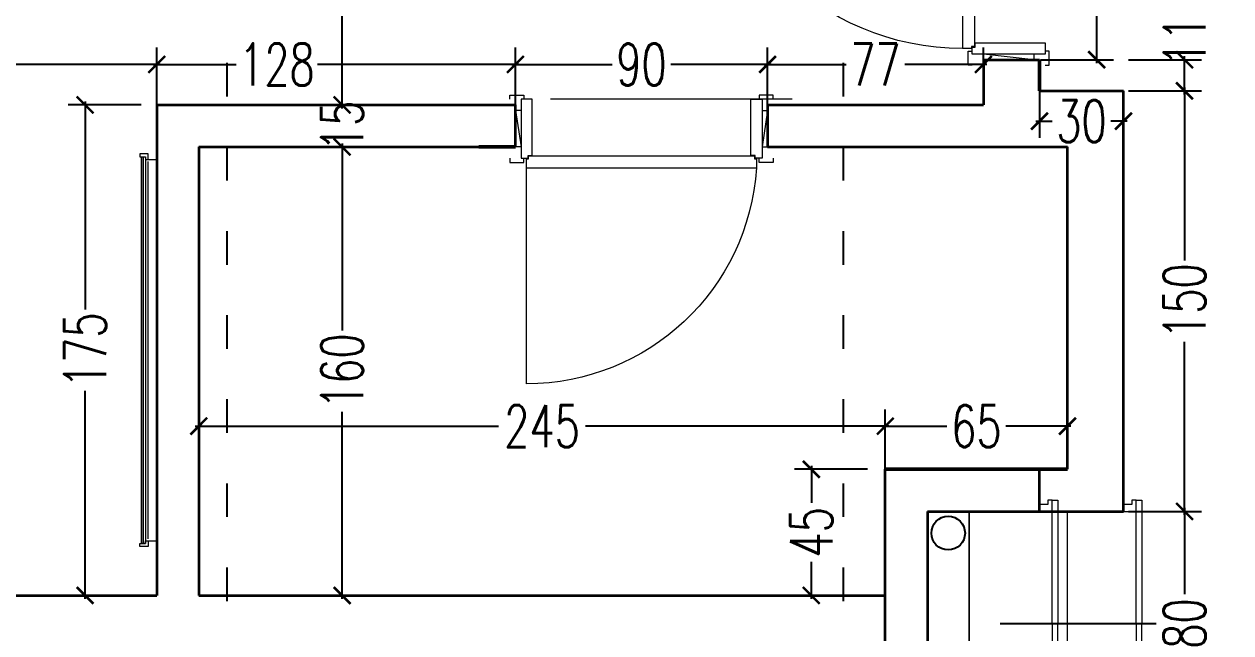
# Model space of a CAD drawing. Header units: centimetres. Extents: x -3207095 to 15275363, y -32656 to 4798027.
# Drawn here: x 690689.6 to 691120.2, y 4437580.4 to 4437797.5 of the extents above; entities that cross this region are included whole.
import ezdxf

# ---------------------------------------------------------------- set-up
doc = ezdxf.new("R2010")
doc.units = ezdxf.units.CM
doc.linetypes.add('ACAD_ISO03W100', pattern=[30, 12, -18])
doc.linetypes.add('DUZ', pattern=[500, 500])
doc.layers.get('0').update_dxf_attribs({"color": 1, "linetype": 'DUZ'})
for name, color, linetype in [('0 MC MAHAL', 94, 'Continuous'), ('DIM', 1, 'DUZ'), ('pen.kap.olc', 205, 'Continuous'), ('TESİSAT', 57, 'Continuous')]:
    doc.layers.add(name, color=color, linetype=linetype)
for name, color, linetype, lineweight in [('DUV', 220, 'Continuous', 50), ('DUVAR', 7, 'Continuous', 35), ('FE_MOBTEF.2', 33, 'Continuous', 18), ('iç duvar', 7, 'Continuous', 50), ('KAPEN', 151, 'Continuous', 9)]:
    doc.layers.add(name, color=color, linetype=linetype, lineweight=lineweight)
doc.styles.add('DIM', font='ROMANSTW.SHX', dxfattribs={"width": 0.7})
doc.dimstyles.new('1_100', dxfattribs={"dimtxt": 15, "dimasz": 6, "dimexe": 6, "dimexo": 0, "dimgap": 2, "dimtad": 0, "dimdec": 1, "dimzin": 11, "dimdsep": 46, "dimtxsty": 'DIM', "dimblk": 'ARCHTICK', "dimcen": 3, "dimdle": 1.25, "dimclrt": 2, "dimadec": 0, "dimazin": 0, "dimtfac": 1.25, "dimtdec": 1, "dimtix": 1, "dimtofl": 0, "dimtmove": 1, "dimatfit": 3, "dimldrblk": 'ARCHTICK', "dimfxl": 20, "dimfxlon": 1, "dimtolj": 1, "dimtzin": 0, "dimarcsym": 0})

# ---------------------------------------------------------------- blocks, each defined once
blk = doc.blocks.new('new block')
at = {"layer": 'KAPEN'}
for p, q in [((105202.0528, 48261.8596), (105202.0198, 48261.8596)), ((105202.0528, 48261.8526), (105202.0528, 48261.8596)), ((105202.0628, 48261.8526), (105202.0528, 48261.8526)), ((105202.0628, 48261.0466), (105202.0628, 48261.8526)), ((105201.2498, 48261.0396), (105202.0528, 48261.0396)), ((105202.0528, 48261.0466), (105202.0628, 48261.0466)), ((105202.0528, 48261.0396), (105202.0528, 48261.0466))]:
    blk.add_line(p, q, dxfattribs=at)
for points in [[(105202.0548, 48261.9196), (105202.0398, 48261.9196), (105202.0398, 48261.8696), (105202.0548, 48261.8696)], [(105202.2248, 48261.8796), (105202.2248, 48261.8996), (105202.0948, 48261.8796), (105202.0948, 48261.8996)], [(105202.2648, 48261.9196), (105202.2798, 48261.9196), (105202.2798, 48261.8696), (105202.2648, 48261.8696)], [(105202.0198, 48261.0396), (105202.0198, 48261.8596)], [(105202.0548, 48260.9796), (105202.0398, 48260.9796), (105202.0398, 48261.0296), (105202.0548, 48261.0296)], [(105202.2648, 48260.9796), (105202.2798, 48260.9796), (105202.2798, 48261.0296), (105202.2648, 48261.0296)], [(105202.2248, 48261.0196), (105202.2248, 48260.9996), (105202.0948, 48261.0196), (105202.0948, 48260.9996)]]:
    blk.add_lwpolyline(points, dxfattribs=at)
for points in [[(105202.0548, 48261.8796), (105202.0548, 48261.8546), (105202.0648, 48261.8546), (105202.0648, 48261.8396), (105202.2648, 48261.8396), (105202.2648, 48261.8796)], [(105202.0548, 48261.0196), (105202.0548, 48261.0446), (105202.0648, 48261.0446), (105202.0648, 48261.0596), (105202.2648, 48261.0596), (105202.2648, 48261.0196)]]:
    blk.add_lwpolyline(points, close=True, dxfattribs=at)
blk.add_arc((105202.0715, 48261.0396), 0.8216, 93.6023, 180, dxfattribs=at)
blk = doc.blocks.new('K210')
for p, q in [((0.04, 0.985), (0.04, 0.032)), ((0.96, 0.032), (0.96, 0.065)), ((0.04, 0.032), (0.047, 0.032)), ((0.047, 0.032), (0.047, 0.022)), ((0.047, 0.022), (0.953, 0.022)), ((0.953, 0.032), (0.96, 0.032)), ((0.953, 0.022), (0.953, 0.032))]:
    blk.add_line(p, q)
for points in [[(-0.02, 0.03), (-0.02, 0.045), (0.03, 0.045), (0.03, 0.03)], [(0.04, 0.065), (0.96, 0.065)], [(1.02, 0.03), (1.02, 0.045), (0.97, 0.045), (0.97, 0.03)], [(0.02, -0.19), (0, -0.19), (0.02, -0.01), (0, -0.01)], [(0.98, -0.19), (1, -0.19), (0.98, -0.01), (1, -0.01)], [(-0.02, -0.23), (-0.02, -0.245), (0.03, -0.245), (0.03, -0.23)], [(1.02, -0.23), (1.02, -0.245), (0.97, -0.245), (0.97, -0.23)]]:
    blk.add_lwpolyline(points)
for points in [[(0.02, 0.03), (0.045, 0.03), (0.045, 0.02), (0.06, 0.02), (0.06, -0.23), (0.02, -0.23)], [(0.98, 0.03), (0.955, 0.03), (0.955, 0.02), (0.94, 0.02), (0.94, -0.23), (0.98, -0.23)]]:
    blk.add_lwpolyline(points, close=True)
blk.add_arc((0.04, 0.065), 0.92, 0, 90)
blk = doc.blocks.new('rgtkjıtdkfgölv')
at = {"layer": 'FE_MOBTEF.2'}
for p, q in [((104445.9079, 48877.9319), (104445.8879, 48877.9319)), ((104445.8879, 48877.9319), (104445.8879, 48877.9019)), ((104445.9076, 48877.9319), (104445.9076, 48877.9619)), ((104445.9079, 48877.9219), (104445.9079, 48877.9319)), ((104447.2612, 48877.9319), (104445.9143, 48877.9319)), ((104447.2679, 48877.9319), (104447.2679, 48877.9619)), ((104447.2679, 48877.9319), (104447.2879, 48877.9319)), ((104447.2679, 48877.9219), (104447.2679, 48877.9319)), ((104447.2879, 48877.9319), (104447.2879, 48877.9019)), ((104445.8879, 48877.9019), (104445.8979, 48877.9019)), ((104445.8979, 48877.9139), (104445.8979, 48877.9219)), ((104445.8979, 48877.9219), (104447.2779, 48877.9219)), ((104445.8979, 48877.9219), (104445.9079, 48877.9219)), ((104445.8979, 48877.9019), (104445.8979, 48877.9219)), ((104445.8979, 48877.9079), (104445.8979, 48877.9139)), ((104445.8979, 48877.9139), (104447.2779, 48877.9139)), ((104447.2779, 48877.9139), (104445.8979, 48877.9139)), ((104447.2779, 48877.9079), (104445.8979, 48877.9079)), ((104447.2779, 48877.9219), (104447.2679, 48877.9219)), ((104447.2779, 48877.9019), (104447.2779, 48877.9219)), ((104447.2779, 48877.9219), (104447.2779, 48877.9139)), ((104447.2779, 48877.9139), (104447.2779, 48877.9079)), ((104447.2879, 48877.9019), (104447.2779, 48877.9019))]:
    blk.add_line(p, q, dxfattribs=at)
blk = doc.blocks.new('_ArchTick')
at = {"color": 0, "linetype": 'ByBlock', "const_width": 0.15}
blk.add_lwpolyline([(-0.5, -0.5), (0.5, 0.5)], dxfattribs=at)
blk = doc.blocks.new('*D4764')
at = {"layer": 'Defpoints', "color": 0, "linetype": 'Continuous', "lineweight": 5, "transparency": 16777216}
for p in [(691256.93, 4439776.56), (691076.93, 4439758.74), (691256.93, -32656.41)]:
    blk.add_point(p, dxfattribs=at)
at = {"layer": 'DIM', "color": 0, "linetype": 'Continuous', "lineweight": -2, "transparency": 16777216}
for p, q in [((691076.93, 4439758.74), (691076.93, 4439782.56)), ((691256.93, 4439756.56), (691256.93, 4439782.56)), ((691075.68, 4439776.56), (691152.43, 4439776.56)), ((691258.18, 4439776.56), (691181.43, 4439776.56))]:
    blk.add_line(p, q, dxfattribs=at)
at = {"layer": 'DIM', "color": 0, "linetype": 'Continuous', "lineweight": -2, "transparency": 16777216, "xscale": 6, "yscale": 6, "zscale": 6, "rotation": 180}
blk.add_blockref('_ArchTick', (691076.93, 4439776.56), dxfattribs=at)
at = {"layer": 'DIM', "color": 0, "linetype": 'Continuous', "lineweight": -2, "transparency": 16777216, "xscale": 6, "yscale": 6, "zscale": 6}
blk.add_blockref('_ArchTick', (691256.93, 4439776.56), dxfattribs=at)
at = {"layer": 'DIM', "color": 2, "linetype": 'Continuous', "lineweight": 5, "transparency": 16777216, "insert": (691166.93, 4439776.56), "char_height": 15, "attachment_point": 5, "style": 'DIM'}
blk.add_mtext('\\A1;180', dxfattribs=at)
blk = doc.blocks.new('*D5765')
at = {"layer": 'Defpoints', "color": 0, "linetype": 'Continuous', "lineweight": 5, "transparency": 16777216}
for p in [(691081.93, 4437623.74), (691103.7, 4437623.74), (691081.93, 4437543.74)]:
    blk.add_point(p, dxfattribs=at)
at = {"layer": 'DIM', "color": 0, "linetype": 'Continuous', "lineweight": -2, "transparency": 16777216}
for p, q in [((691083.7, 4437623.74), (691109.7, 4437623.74)), ((691103.7, 4437624.99), (691103.7, 4437594.24)), ((691103.7, 4437542.49), (691103.7, 4437573.24)), ((691083.7, 4437543.74), (691109.7, 4437543.74))]:
    blk.add_line(p, q, dxfattribs=at)
at = {"layer": 'DIM', "color": 0, "linetype": 'Continuous', "lineweight": -2, "transparency": 16777216, "xscale": 6, "yscale": 6, "zscale": 6}
for p, rotation in [((691103.7, 4437623.74), 90), ((691103.7, 4437543.74), 270)]:
    blk.add_blockref('_ArchTick', p, dxfattribs=dict(at, rotation=rotation))
at = {"layer": 'DIM', "color": 2, "linetype": 'Continuous', "lineweight": 5, "transparency": 16777216, "insert": (691103.7, 4437583.74), "char_height": 15, "attachment_point": 5, "rotation": 90, "style": 'DIM'}
blk.add_mtext('\\A1;80', dxfattribs=at)
blk = doc.blocks.new('*D5766')
at = {"layer": 'Defpoints', "color": 0, "linetype": 'Continuous', "lineweight": 5, "transparency": 16777216}
for p in [(691081.93, 4437773.74), (691103.7, 4437773.74), (691081.93, 4437623.74)]:
    blk.add_point(p, dxfattribs=at)
at = {"layer": 'DIM', "color": 0, "linetype": 'Continuous', "lineweight": -2, "transparency": 16777216}
for p, q in [((691083.7, 4437773.74), (691109.7, 4437773.74)), ((691103.7, 4437774.99), (691103.7, 4437713.24)), ((691103.7, 4437622.49), (691103.7, 4437684.24)), ((691083.7, 4437623.74), (691109.7, 4437623.74))]:
    blk.add_line(p, q, dxfattribs=at)
at = {"layer": 'DIM', "color": 0, "linetype": 'Continuous', "lineweight": -2, "transparency": 16777216, "xscale": 6, "yscale": 6, "zscale": 6}
for p, rotation in [((691103.7, 4437773.74), 90), ((691103.7, 4437623.74), 270)]:
    blk.add_blockref('_ArchTick', p, dxfattribs=dict(at, rotation=rotation))
at = {"layer": 'DIM', "color": 2, "linetype": 'Continuous', "lineweight": 5, "transparency": 16777216, "insert": (691103.7, 4437698.74), "char_height": 15, "attachment_point": 5, "rotation": 90, "style": 'DIM'}
blk.add_mtext('\\A1;150', dxfattribs=at)
blk = doc.blocks.new('*D5767')
at = {"layer": 'Defpoints', "color": 0, "linetype": 'Continuous', "lineweight": 5, "transparency": 16777216}
for p in [(691051.93, 4437884.85), (691072.34, 4437884.85), (691051.93, 4437784.85)]:
    blk.add_point(p, dxfattribs=at)
at = {"layer": 'DIM', "color": 0, "linetype": 'Continuous', "lineweight": -2, "transparency": 16777216}
for p, q in [((691072.34, 4437886.1), (691072.34, 4437849.35)), ((691052.34, 4437884.85), (691078.34, 4437884.85)), ((691072.34, 4437783.6), (691072.34, 4437820.35)), ((691052.34, 4437784.85), (691078.34, 4437784.85))]:
    blk.add_line(p, q, dxfattribs=at)
at = {"layer": 'DIM', "color": 0, "linetype": 'Continuous', "lineweight": -2, "transparency": 16777216, "xscale": 6, "yscale": 6, "zscale": 6}
for p, rotation in [((691072.34, 4437884.85), 90), ((691072.34, 4437784.85), 270)]:
    blk.add_blockref('_ArchTick', p, dxfattribs=dict(at, rotation=rotation))
at = {"layer": 'DIM', "color": 2, "linetype": 'Continuous', "lineweight": 5, "transparency": 16777216, "insert": (691072.34, 4437834.85), "char_height": 15, "attachment_point": 5, "rotation": 90, "style": 'DIM'}
blk.add_mtext('\\A1;100', dxfattribs=at)
blk = doc.blocks.new('*D4749')
at = {"layer": 'Defpoints', "color": 0, "linetype": 'Continuous', "lineweight": 5, "transparency": 16777216}
for p in [(691078.34, 4437784.85), (691103.7, 4437784.85), (691081.93, 4437773.74)]:
    blk.add_point(p, dxfattribs=at)
at = {"layer": 'DIM', "color": 0, "linetype": 'Continuous', "lineweight": -2, "transparency": 16777216}
for p, q in [((691083.7, 4437784.85), (691109.7, 4437784.85)), ((691103.7, 4437772.49), (691103.7, 4437786.1)), ((691083.7, 4437773.74), (691109.7, 4437773.74))]:
    blk.add_line(p, q, dxfattribs=at)
at = {"layer": 'DIM', "color": 0, "linetype": 'Continuous', "lineweight": -2, "transparency": 16777216, "xscale": 6, "yscale": 6, "zscale": 6}
for p, rotation in [((691103.7, 4437784.85), 90), ((691103.7, 4437773.74), 270)]:
    blk.add_blockref('_ArchTick', p, dxfattribs=dict(at, rotation=rotation))
at = {"layer": 'DIM', "color": 2, "linetype": 'Continuous', "lineweight": 5, "transparency": 16777216, "insert": (691103.7, 4437798.25), "char_height": 15, "attachment_point": 5, "rotation": 90, "style": 'DIM'}
blk.add_mtext('\\A1;11.1', dxfattribs=at)
blk = doc.blocks.new('*D4859')
at = {"layer": 'Defpoints', "color": 0, "linetype": 'Continuous', "lineweight": 5, "transparency": 16777216}
for p in [(691051.93, 4437773.74), (691081.93, 4437773.74), (691081.93, 4437762.94)]:
    blk.add_point(p, dxfattribs=at)
at = {"layer": 'DIM', "color": 0, "linetype": 'Continuous', "lineweight": -2, "transparency": 16777216}
for p, q in [((691051.93, 4437773.74), (691051.93, 4437756.94)), ((691081.93, 4437773.74), (691081.93, 4437756.94)), ((691050.68, 4437762.94), (691056.43, 4437762.94)), ((691083.18, 4437762.94), (691077.43, 4437762.94))]:
    blk.add_line(p, q, dxfattribs=at)
at = {"layer": 'DIM', "color": 0, "linetype": 'Continuous', "lineweight": -2, "transparency": 16777216, "xscale": 6, "yscale": 6, "zscale": 6, "rotation": 180}
blk.add_blockref('_ArchTick', (691051.93, 4437762.94), dxfattribs=at)
at = {"layer": 'DIM', "color": 0, "linetype": 'Continuous', "lineweight": -2, "transparency": 16777216, "xscale": 6, "yscale": 6, "zscale": 6}
blk.add_blockref('_ArchTick', (691081.93, 4437762.94), dxfattribs=at)
at = {"layer": 'DIM', "color": 2, "linetype": 'Continuous', "lineweight": 5, "transparency": 16777216, "insert": (691066.93, 4437762.94), "char_height": 15, "attachment_point": 5, "style": 'DIM'}
blk.add_mtext('\\A1;30', dxfattribs=at)
blk = doc.blocks.new('*D4866')
at = {"layer": 'Defpoints', "color": 0, "linetype": 'Continuous', "lineweight": 5, "transparency": 16777216}
for p in [(690786.93, 4437890.74), (690786.93, 4437768.74), (690803.08, 4437768.74)]:
    blk.add_point(p, dxfattribs=at)
at = {"layer": 'DIM', "color": 0, "linetype": 'Continuous', "lineweight": -2, "transparency": 16777216}
for p, q in [((690786.93, 4437890.74), (690809.08, 4437890.74)), ((690803.08, 4437891.99), (690803.08, 4437844.24)), ((690803.08, 4437767.49), (690803.08, 4437815.24)), ((690786.93, 4437768.74), (690809.08, 4437768.74))]:
    blk.add_line(p, q, dxfattribs=at)
at = {"layer": 'DIM', "color": 0, "linetype": 'Continuous', "lineweight": -2, "transparency": 16777216, "xscale": 6, "yscale": 6, "zscale": 6}
for p, rotation in [((690803.08, 4437890.74), 90), ((690803.08, 4437768.74), 270)]:
    blk.add_blockref('_ArchTick', p, dxfattribs=dict(at, rotation=rotation))
at = {"layer": 'DIM', "color": 2, "linetype": 'Continuous', "lineweight": 5, "transparency": 16777216, "insert": (690803.08, 4437829.74), "char_height": 15, "attachment_point": 5, "rotation": 90, "style": 'DIM'}
blk.add_mtext('\\A1;122', dxfattribs=at)
blk = doc.blocks.new('*D4867')
at = {"layer": 'Defpoints', "color": 0, "linetype": 'Continuous', "lineweight": 5, "transparency": 16777216}
for p in [(690736.93, 4437768.74), (690711.37, 4437593.74), (690736.93, 4437593.74)]:
    blk.add_point(p, dxfattribs=at)
at = {"layer": 'DIM', "color": 0, "linetype": 'Continuous', "lineweight": -2, "transparency": 16777216}
for p, q in [((690711.37, 4437769.99), (690711.37, 4437695.74)), ((690731.37, 4437768.74), (690705.37, 4437768.74)), ((690711.37, 4437592.49), (690711.37, 4437666.74)), ((690731.37, 4437593.74), (690705.37, 4437593.74))]:
    blk.add_line(p, q, dxfattribs=at)
at = {"layer": 'DIM', "color": 0, "linetype": 'Continuous', "lineweight": -2, "transparency": 16777216, "xscale": 6, "yscale": 6, "zscale": 6}
for p, rotation in [((690711.37, 4437768.74), 90), ((690711.37, 4437593.74), 270)]:
    blk.add_blockref('_ArchTick', p, dxfattribs=dict(at, rotation=rotation))
at = {"layer": 'DIM', "color": 2, "linetype": 'Continuous', "lineweight": 5, "transparency": 16777216, "insert": (690711.37, 4437681.24), "char_height": 15, "attachment_point": 5, "rotation": 90, "style": 'DIM'}
blk.add_mtext('\\A1;175', dxfattribs=at)
blk = doc.blocks.new('*D4868')
at = {"layer": 'Defpoints', "color": 0, "linetype": 'Continuous', "lineweight": 5, "transparency": 16777216}
for p in [(690751.93, 4437654.13), (690751.93, 4437638.74), (690996.93, 4437638.74)]:
    blk.add_point(p, dxfattribs=at)
at = {"layer": 'DIM', "color": 0, "linetype": 'Continuous', "lineweight": -2, "transparency": 16777216}
for p, q in [((690751.93, 4437638.74), (690751.93, 4437660.13)), ((690996.93, 4437638.74), (690996.93, 4437660.13)), ((690750.68, 4437654.13), (690858.93, 4437654.13)), ((690998.18, 4437654.13), (690889.93, 4437654.13))]:
    blk.add_line(p, q, dxfattribs=at)
at = {"layer": 'DIM', "color": 0, "linetype": 'Continuous', "lineweight": -2, "transparency": 16777216, "xscale": 6, "yscale": 6, "zscale": 6, "rotation": 180}
blk.add_blockref('_ArchTick', (690751.93, 4437654.13), dxfattribs=at)
at = {"layer": 'DIM', "color": 0, "linetype": 'Continuous', "lineweight": -2, "transparency": 16777216, "xscale": 6, "yscale": 6, "zscale": 6}
blk.add_blockref('_ArchTick', (690996.93, 4437654.13), dxfattribs=at)
at = {"layer": 'DIM', "color": 2, "linetype": 'Continuous', "lineweight": 5, "transparency": 16777216, "insert": (690874.43, 4437654.13), "char_height": 15, "attachment_point": 5, "style": 'DIM'}
blk.add_mtext('\\A1;245', dxfattribs=at)
blk = doc.blocks.new('*D4869')
at = {"layer": 'Defpoints', "color": 0, "linetype": 'Continuous', "lineweight": 5, "transparency": 16777216}
for p in [(691061.93, 4437654.13), (690996.93, 4437638.74), (691061.93, 4437638.74)]:
    blk.add_point(p, dxfattribs=at)
at = {"layer": 'DIM', "color": 0, "linetype": 'Continuous', "lineweight": -2, "transparency": 16777216}
for p, q in [((690996.93, 4437638.74), (690996.93, 4437660.13)), ((691061.93, 4437638.74), (691061.93, 4437660.13)), ((690995.68, 4437654.13), (691018.93, 4437654.13)), ((691063.18, 4437654.13), (691039.93, 4437654.13))]:
    blk.add_line(p, q, dxfattribs=at)
at = {"layer": 'DIM', "color": 0, "linetype": 'Continuous', "lineweight": -2, "transparency": 16777216, "xscale": 6, "yscale": 6, "zscale": 6, "rotation": 180}
blk.add_blockref('_ArchTick', (690996.93, 4437654.13), dxfattribs=at)
at = {"layer": 'DIM', "color": 0, "linetype": 'Continuous', "lineweight": -2, "transparency": 16777216, "xscale": 6, "yscale": 6, "zscale": 6}
blk.add_blockref('_ArchTick', (691061.93, 4437654.13), dxfattribs=at)
at = {"layer": 'DIM', "color": 2, "linetype": 'Continuous', "lineweight": 5, "transparency": 16777216, "insert": (691029.43, 4437654.13), "char_height": 15, "attachment_point": 5, "style": 'DIM'}
blk.add_mtext('\\A1;65', dxfattribs=at)
blk = doc.blocks.new('*D4870')
at = {"layer": 'Defpoints', "color": 0, "linetype": 'Continuous', "lineweight": 5, "transparency": 16777216}
for p in [(690786.93, 4437768.74), (690786.93, 4437753.74), (690803.08, 4437753.74)]:
    blk.add_point(p, dxfattribs=at)
at = {"layer": 'DIM', "color": 0, "linetype": 'Continuous', "lineweight": -2, "transparency": 16777216}
for p, q in [((690803.08, 4437768.74), (690803.08, 4437774.74)), ((690786.93, 4437768.74), (690809.08, 4437768.74)), ((690786.93, 4437753.74), (690809.08, 4437753.74)), ((690803.08, 4437753.74), (690803.08, 4437747.74))]:
    blk.add_line(p, q, dxfattribs=at)
at = {"layer": 'DIM', "color": 0, "linetype": 'Continuous', "lineweight": -2, "transparency": 16777216, "xscale": 6, "yscale": 6, "zscale": 6}
for p, rotation in [((690803.08, 4437768.74), 270), ((690803.08, 4437753.74), 90)]:
    blk.add_blockref('_ArchTick', p, dxfattribs=dict(at, rotation=rotation))
at = {"layer": 'DIM', "color": 2, "linetype": 'Continuous', "lineweight": 5, "transparency": 16777216, "insert": (690803.08, 4437761.24), "char_height": 15, "attachment_point": 5, "rotation": 90, "style": 'DIM'}
blk.add_mtext('\\A1;15', dxfattribs=at)
blk = doc.blocks.new('*D4872')
at = {"layer": 'Defpoints', "color": 0, "linetype": 'Continuous', "lineweight": 5, "transparency": 16777216}
for p in [(690786.93, 4437753.74), (690800.57, 4437593.74), (690803.08, 4437593.74)]:
    blk.add_point(p, dxfattribs=at)
at = {"layer": 'DIM', "color": 0, "linetype": 'Continuous', "lineweight": -2, "transparency": 16777216}
for p, q in [((690786.93, 4437753.74), (690809.08, 4437753.74)), ((690803.08, 4437754.99), (690803.08, 4437688.24)), ((690803.08, 4437592.49), (690803.08, 4437659.24)), ((690800.57, 4437593.74), (690809.08, 4437593.74))]:
    blk.add_line(p, q, dxfattribs=at)
at = {"layer": 'DIM', "color": 0, "linetype": 'Continuous', "lineweight": -2, "transparency": 16777216, "xscale": 6, "yscale": 6, "zscale": 6}
for p, rotation in [((690803.08, 4437753.74), 90), ((690803.08, 4437593.74), 270)]:
    blk.add_blockref('_ArchTick', p, dxfattribs=dict(at, rotation=rotation))
at = {"layer": 'DIM', "color": 2, "linetype": 'Continuous', "lineweight": 5, "transparency": 16777216, "insert": (690803.08, 4437673.74), "char_height": 15, "attachment_point": 5, "rotation": 90, "style": 'DIM'}
blk.add_mtext('\\A1;160', dxfattribs=at)
blk = doc.blocks.new('*D4873')
at = {"layer": 'Defpoints', "color": 0, "linetype": 'Continuous', "lineweight": 5, "transparency": 16777216}
for p in [(690954.93, 4437783.16), (690954.93, 4437768.74), (691031.93, 4437768.74)]:
    blk.add_point(p, dxfattribs=at)
at = {"layer": 'DIM', "color": 0, "linetype": 'Continuous', "lineweight": -2, "transparency": 16777216}
for p, q in [((690954.93, 4437768.74), (690954.93, 4437789.16)), ((691031.93, 4437768.74), (691031.93, 4437789.16)), ((690953.68, 4437783.16), (690982.93, 4437783.16)), ((691033.18, 4437783.16), (691003.93, 4437783.16))]:
    blk.add_line(p, q, dxfattribs=at)
at = {"layer": 'DIM', "color": 0, "linetype": 'Continuous', "lineweight": -2, "transparency": 16777216, "xscale": 6, "yscale": 6, "zscale": 6, "rotation": 180}
blk.add_blockref('_ArchTick', (690954.93, 4437783.16), dxfattribs=at)
at = {"layer": 'DIM', "color": 0, "linetype": 'Continuous', "lineweight": -2, "transparency": 16777216, "xscale": 6, "yscale": 6, "zscale": 6}
blk.add_blockref('_ArchTick', (691031.93, 4437783.16), dxfattribs=at)
at = {"layer": 'DIM', "color": 2, "linetype": 'Continuous', "lineweight": 5, "transparency": 16777216, "insert": (690993.43, 4437783.16), "char_height": 15, "attachment_point": 5, "style": 'DIM'}
blk.add_mtext('\\A1;77', dxfattribs=at)
blk = doc.blocks.new('*D4874')
at = {"layer": 'Defpoints', "color": 0, "linetype": 'Continuous', "lineweight": 5, "transparency": 16777216}
for p in [(690864.93, 4437783.16), (690864.93, 4437766.74), (690954.93, 4437768.74)]:
    blk.add_point(p, dxfattribs=at)
at = {"layer": 'DIM', "color": 0, "linetype": 'Continuous', "lineweight": -2, "transparency": 16777216}
for p, q in [((690864.93, 4437766.74), (690864.93, 4437789.16)), ((690954.93, 4437768.74), (690954.93, 4437789.16)), ((690863.68, 4437783.16), (690899.43, 4437783.16)), ((690956.18, 4437783.16), (690920.43, 4437783.16))]:
    blk.add_line(p, q, dxfattribs=at)
at = {"layer": 'DIM', "color": 0, "linetype": 'Continuous', "lineweight": -2, "transparency": 16777216, "xscale": 6, "yscale": 6, "zscale": 6, "rotation": 180}
blk.add_blockref('_ArchTick', (690864.93, 4437783.16), dxfattribs=at)
at = {"layer": 'DIM', "color": 0, "linetype": 'Continuous', "lineweight": -2, "transparency": 16777216, "xscale": 6, "yscale": 6, "zscale": 6}
blk.add_blockref('_ArchTick', (690954.93, 4437783.16), dxfattribs=at)
at = {"layer": 'DIM', "color": 2, "linetype": 'Continuous', "lineweight": 5, "transparency": 16777216, "insert": (690909.93, 4437783.16), "char_height": 15, "attachment_point": 5, "style": 'DIM'}
blk.add_mtext('\\A1;90', dxfattribs=at)
blk = doc.blocks.new('*D4875')
at = {"layer": 'Defpoints', "color": 0, "linetype": 'Continuous', "lineweight": 5, "transparency": 16777216}
for p in [(690736.93, 4437783.16), (690736.93, 4437766.74), (690864.93, 4437766.74)]:
    blk.add_point(p, dxfattribs=at)
at = {"layer": 'DIM', "color": 0, "linetype": 'Continuous', "lineweight": -2, "transparency": 16777216}
for p, q in [((690736.93, 4437766.74), (690736.93, 4437789.16)), ((690864.93, 4437766.74), (690864.93, 4437789.16)), ((690735.68, 4437783.16), (690765.34, 4437783.16)), ((690866.18, 4437783.16), (690794.34, 4437783.16))]:
    blk.add_line(p, q, dxfattribs=at)
at = {"layer": 'DIM', "color": 0, "linetype": 'Continuous', "lineweight": -2, "transparency": 16777216, "xscale": 6, "yscale": 6, "zscale": 6, "rotation": 180}
blk.add_blockref('_ArchTick', (690736.93, 4437783.16), dxfattribs=at)
at = {"layer": 'DIM', "color": 0, "linetype": 'Continuous', "lineweight": -2, "transparency": 16777216, "xscale": 6, "yscale": 6, "zscale": 6}
blk.add_blockref('_ArchTick', (690864.93, 4437783.16), dxfattribs=at)
at = {"layer": 'DIM', "color": 2, "linetype": 'Continuous', "lineweight": 5, "transparency": 16777216, "insert": (690779.84, 4437783.16), "char_height": 15, "attachment_point": 5, "style": 'DIM'}
blk.add_mtext('\\A1;128', dxfattribs=at)
blk = doc.blocks.new('*D4876')
at = {"layer": 'Defpoints', "color": 0, "linetype": 'Continuous', "lineweight": 5, "transparency": 16777216}
for p in [(690236.93, 4437783.16), (690236.93, 4437768.74), (690736.93, 4437768.74)]:
    blk.add_point(p, dxfattribs=at)
at = {"layer": 'DIM', "color": 0, "linetype": 'Continuous', "lineweight": -2, "transparency": 16777216}
for p, q in [((690236.93, 4437768.74), (690236.93, 4437789.16)), ((690736.93, 4437768.74), (690736.93, 4437789.16)), ((690235.68, 4437783.16), (690471.43, 4437783.16)), ((690738.18, 4437783.16), (690502.43, 4437783.16))]:
    blk.add_line(p, q, dxfattribs=at)
at = {"layer": 'DIM', "color": 0, "linetype": 'Continuous', "lineweight": -2, "transparency": 16777216, "xscale": 6, "yscale": 6, "zscale": 6, "rotation": 180}
blk.add_blockref('_ArchTick', (690236.93, 4437783.16), dxfattribs=at)
at = {"layer": 'DIM', "color": 0, "linetype": 'Continuous', "lineweight": -2, "transparency": 16777216, "xscale": 6, "yscale": 6, "zscale": 6}
blk.add_blockref('_ArchTick', (690736.93, 4437783.16), dxfattribs=at)
at = {"layer": 'DIM', "color": 2, "linetype": 'Continuous', "lineweight": 5, "transparency": 16777216, "insert": (690486.93, 4437783.16), "char_height": 15, "attachment_point": 5, "style": 'DIM'}
blk.add_mtext('\\A1;500', dxfattribs=at)
blk = doc.blocks.new('*D4598')
at = {"layer": 'Defpoints', "color": 0, "linetype": 'Continuous', "lineweight": 5, "transparency": 16777216}
for p in [(690970.53, 4437638.74), (690996.93, 4437638.74), (690996.93, 4437593.74)]:
    blk.add_point(p, dxfattribs=at)
at = {"layer": 'DIM', "color": 0, "linetype": 'Continuous', "lineweight": -2, "transparency": 16777216}
for p, q in [((690990.53, 4437638.74), (690964.53, 4437638.74)), ((690970.53, 4437639.99), (690970.53, 4437626.74)), ((690970.53, 4437592.49), (690970.53, 4437605.74)), ((690990.53, 4437593.74), (690964.53, 4437593.74))]:
    blk.add_line(p, q, dxfattribs=at)
at = {"layer": 'DIM', "color": 0, "linetype": 'Continuous', "lineweight": -2, "transparency": 16777216, "xscale": 6, "yscale": 6, "zscale": 6}
for p, rotation in [((690970.53, 4437638.74), 90), ((690970.53, 4437593.74), 270)]:
    blk.add_blockref('_ArchTick', p, dxfattribs=dict(at, rotation=rotation))
at = {"layer": 'DIM', "color": 2, "linetype": 'Continuous', "lineweight": 5, "transparency": 16777216, "insert": (690970.53, 4437616.24), "char_height": 15, "attachment_point": 5, "rotation": 90, "style": 'DIM'}
blk.add_mtext('\\A1;45', dxfattribs=at)

msp = doc.modelspace()

# ---------------------------------------------------------------- linework, layer by layer
at = {"color": 232, "linetype": 'ACAD_ISO03W100'}
for p, q in [((690761.93, 4439853.74), (690761.93, 4436723.74)), ((690981.93, 4439853.74), (690981.93, 4436723.74))]:
    msp.add_line(p, q, dxfattribs=at)
at = {"layer": 'DUV'}
for p, q in [((691051.93, 4437784.85), (691051.93, 4437773.74)), ((690851.93, 4437753.74), (690864.93, 4437753.74)), ((690996.93, 4437638.74), (691061.93, 4437638.74))]:
    msp.add_line(p, q, dxfattribs=at)
at = {"layer": 'DUVAR'}
for p, q in [((691031.93, 4437784.85), (691031.93, 4437768.74)), ((691031.93, 4437784.85), (691051.93, 4437784.85)), ((691051.93, 4437773.74), (691051.93, 4437784.85)), ((691051.93, 4437773.74), (691081.93, 4437773.74)), ((691081.93, 4437623.74), (691081.93, 4437773.74)), ((690736.93, 4437768.74), (690736.93, 4437593.74)), ((690736.93, 4437768.74), (690864.93, 4437768.74)), ((690864.93, 4437753.74), (690864.93, 4437768.74)), ((690954.93, 4437768.74), (691031.93, 4437768.74)), ((690954.93, 4437768.74), (690954.93, 4437753.74)), ((690751.93, 4437753.74), (690751.93, 4437593.74)), ((690751.93, 4437753.74), (690864.93, 4437753.74)), ((690954.93, 4437753.74), (691061.93, 4437753.74)), ((691061.93, 4437638.74), (691061.93, 4437753.74)), ((690996.93, 4437528.74), (690996.93, 4437638.74)), ((690996.93, 4437638.74), (691051.93, 4437638.74)), ((690996.93, 4437593.74), (690996.93, 4437638.74)), ((690996.93, 4437638.74), (691061.93, 4437638.74)), ((691051.93, 4437623.74), (691051.93, 4437638.74)), ((691011.93, 4437623.74), (691011.93, 4437543.74)), ((691011.93, 4437623.74), (691051.93, 4437623.74)), ((691011.93, 4437623.74), (691011.93, 4437543.74)), ((691011.93, 4437623.74), (691081.93, 4437623.74)), ((690236.93, 4437593.74), (690736.93, 4437593.74)), ((690751.93, 4437593.74), (690996.93, 4437593.74))]:
    msp.add_line(p, q, dxfattribs=at)
at = {"layer": 'iç duvar', "color": 7, "lineweight": 18}
msp.add_line((691026.89, 4437623.74), (691026.89, 4437543.74), dxfattribs=at)
at = {"layer": 'KAPEN'}
for p, q in [((690963.67, 4437770.74), (690877.47, 4437770.74)), ((691026.89, 4437543.74), (691026.89, 4437623.74)), ((691061.93, 4437543.74), (691061.93, 4437623.74))]:
    msp.add_line(p, q, dxfattribs=at)
for points in [[(691056.43, 4437623.74), (691056.43, 4437627.74), (691054.93, 4437627.74), (691054.93, 4437626.24), (691051.93, 4437626.24), (691051.93, 4437623.74), (691056.43, 4437623.74)], [(691056.43, 4437623.74), (691056.43, 4437627.74), (691054.93, 4437627.74), (691054.93, 4437626.24), (691051.93, 4437626.24), (691051.93, 4437623.74), (691056.43, 4437623.74)], [(691086.43, 4437623.74), (691086.43, 4437627.74), (691084.93, 4437627.74), (691084.93, 4437626.24), (691081.93, 4437626.24), (691081.93, 4437623.74), (691086.43, 4437623.74)], [(691086.43, 4437623.74), (691086.43, 4437627.74), (691084.93, 4437627.74), (691084.93, 4437626.24), (691081.93, 4437626.24), (691081.93, 4437623.74), (691086.43, 4437623.74)]]:
    msp.add_lwpolyline(points, close=True, dxfattribs=at)
for points in [[(691056.43, 4437583.74), (691056.43, 4437627.74), (691058.43, 4437627.74), (691058.43, 4437583.74)], [(691086.43, 4437583.74), (691086.43, 4437627.74), (691088.43, 4437627.74), (691088.43, 4437583.74)], [(691056.43, 4437583.74), (691056.43, 4437539.74), (691058.43, 4437539.74), (691058.43, 4437583.74)], [(691086.43, 4437583.74), (691086.43, 4437539.74), (691088.43, 4437539.74), (691088.43, 4437583.74)]]:
    msp.add_lwpolyline(points, dxfattribs=at)
at = {"layer": 'pen.kap.olc'}
msp.add_lwpolyline([(691037.95, 4437583.74), (691093.53, 4437583.74)], dxfattribs=at)
at = {"layer": 'TESİSAT', "color": 8}
msp.add_circle((691019.36, 4437615.98), 6, dxfattribs=at)
msp.add_circle((691019.36, 4437615.98), 6, dxfattribs=at)

# ---------------------------------------------------------------- block references
at = {"xscale": -99.999999999621, "yscale": 99.999999999621, "zscale": 99.999999999621, "rotation": 270}
msp.add_blockref('new block', (-4135235.03, -6082455.74), dxfattribs=at)
at = {"layer": '0 MC MAHAL', "xscale": 99.999999999621, "yscale": 99.999999999621, "zscale": 99.999999999621, "rotation": 270}
msp.add_blockref('rgtkjıtdkfgölv', (-4197059.26, 14882340.02), dxfattribs=at)
at = {"layer": 'KAPEN', "xscale": -99.999999999621, "yscale": 99.999999999621, "zscale": 99.999999999621, "rotation": 90}
msp.add_blockref('K210', (691030.93, 4437884.85), dxfattribs=at)

# ---------------------------------------------------------------- dimensions: what is measured, and where the dimension line sits
at = {"layer": 'DIM', "linetype": 'Continuous', "lineweight": 5}
for base, p1, p2, picture, middle in [((691256.93, 4439776.56), (691076.93, 4439758.74), (691256.93, -32656.41), '*D4764', (691166.93, 4439776.56)), ((690236.93, 4437783.16), (690736.93, 4437768.74), (690236.93, 4437768.74), '*D4876', (690486.93, 4437783.16)), ((690864.93, 4437783.16), (690954.93, 4437768.74), (690864.93, 4437766.74), '*D4874', (690909.93, 4437783.16)), ((690954.93, 4437783.16), (691031.93, 4437768.74), (690954.93, 4437768.74), '*D4873', (690993.43, 4437783.16)), ((691081.93, 4437762.94), (691051.93, 4437773.74), (691081.93, 4437773.74), '*D4859', (691066.93, 4437762.94)), ((690751.93, 4437654.13), (690996.93, 4437638.74), (690751.93, 4437638.74), '*D4868', (690874.43, 4437654.13)), ((691061.93, 4437654.13), (690996.93, 4437638.74), (691061.93, 4437638.74), '*D4869', (691029.43, 4437654.13))]:
    dim = msp.add_linear_dim(base=base, p1=p1, p2=p2, dimstyle='1_100', dxfattribs=at)
    dim.commit()
    dim.dimension.update_dxf_attribs({"geometry": picture, "text_midpoint": middle})
for base, p1, p2, picture, middle in [((690803.08, 4437768.74), (690786.93, 4437890.74), (690786.93, 4437768.74), '*D4866', (690803.08, 4437829.74)), ((691072.34, 4437884.85), (691051.93, 4437784.85), (691051.93, 4437884.85), '*D5767', (691072.34, 4437834.85)), ((690803.08, 4437753.74), (690786.93, 4437768.74), (690786.93, 4437753.74), '*D4870', (690803.08, 4437761.24)), ((691103.7, 4437773.74), (691081.93, 4437623.74), (691081.93, 4437773.74), '*D5766', (691103.7, 4437698.74)), ((690711.37, 4437593.74), (690736.93, 4437768.74), (690736.93, 4437593.74), '*D4867', (690711.37, 4437681.24)), ((690803.08, 4437593.74), (690786.93, 4437753.74), (690800.57, 4437593.74), '*D4872', (690803.08, 4437673.74)), ((690970.53, 4437638.74), (690996.93, 4437593.74), (690996.93, 4437638.74), '*D4598', (690970.53, 4437616.24)), ((691103.7, 4437623.74), (691081.93, 4437543.74), (691081.93, 4437623.74), '*D5765', (691103.7, 4437583.74))]:
    dim = msp.add_linear_dim(base=base, p1=p1, p2=p2, angle=90, dimstyle='1_100', dxfattribs=at)
    dim.commit()
    dim.dimension.update_dxf_attribs({"geometry": picture, "text_midpoint": middle})
dim = msp.add_linear_dim(base=(691103.7, 4437784.85), p1=(691081.93, 4437773.74), p2=(691078.34, 4437784.85), angle=90, dimstyle='1_100', dxfattribs=at)
dim.commit()
dim.dimension.update_dxf_attribs({"geometry": '*D4749', "text_midpoint": (691103.7, 4437798.25), "dimtype": 160})
dim = msp.add_linear_dim(base=(690736.93, 4437783.16), p1=(690864.93, 4437766.74), p2=(690736.93, 4437766.74), dimstyle='1_100', dxfattribs=at)
dim.commit()
dim.dimension.update_dxf_attribs({"geometry": '*D4875', "text_midpoint": (690779.84, 4437783.16), "dimtype": 160})

doc.saveas('drawing.dxf')
